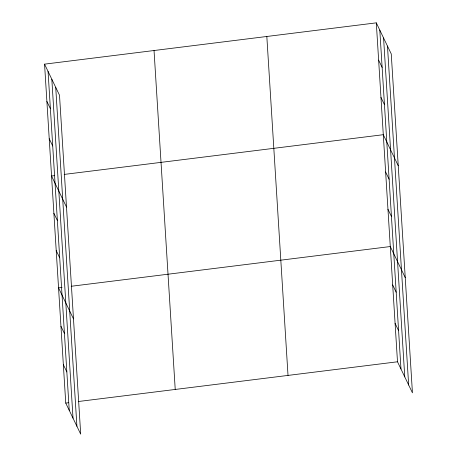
<?xml version="1.0" encoding="UTF-8"?>
<svg xmlns="http://www.w3.org/2000/svg" width="457" height="457" viewBox="0 0 457 457"><rect width="100%" height="100%" fill="white"/><g stroke="black" fill="none" stroke-linecap="round" stroke-linejoin="round"><path stroke-width="0.69" d="M44.558 64.151L59.507 95.216L80.7 434.15L65.751 403.085L44.558 64.151L376.3 22.85L391.249 53.915L412.443 392.849L397.493 361.784L376.3 22.85M54.36 175.648L51.55 175.996L66.499 207.067M64.18 174.425L383.292 134.701L398.247 165.765M62.055 287.407L58.542 287.847L73.497 318.912M71.178 286.276L390.284 246.546L405.239 277.61M65.751 403.085L68.556 402.737M78.381 401.509L397.493 361.784M378.63 60.135L382.126 67.39M380.961 97.415L384.457 104.676M385.622 171.981L389.118 179.241M387.953 209.266L391.449 216.521M392.689 284.957L396.179 292.217M395.088 323.373L398.584 330.628M46.888 101.431L50.384 108.692M49.219 138.717L52.715 145.977M53.88 213.282L57.376 220.542M56.211 250.562L59.707 257.822M60.947 326.258L64.437 333.519M63.346 364.669L66.842 371.929M387.473 46.06L408.661 384.994M383.577 37.965L404.765 376.899M379.796 30.111L400.983 369.045M266.825 36.48L288.019 375.414M154.032 50.521L175.225 389.455M55.725 87.361L76.919 426.295M51.83 79.267L73.023 418.201M48.054 71.412L69.241 410.34"/></g></svg>
